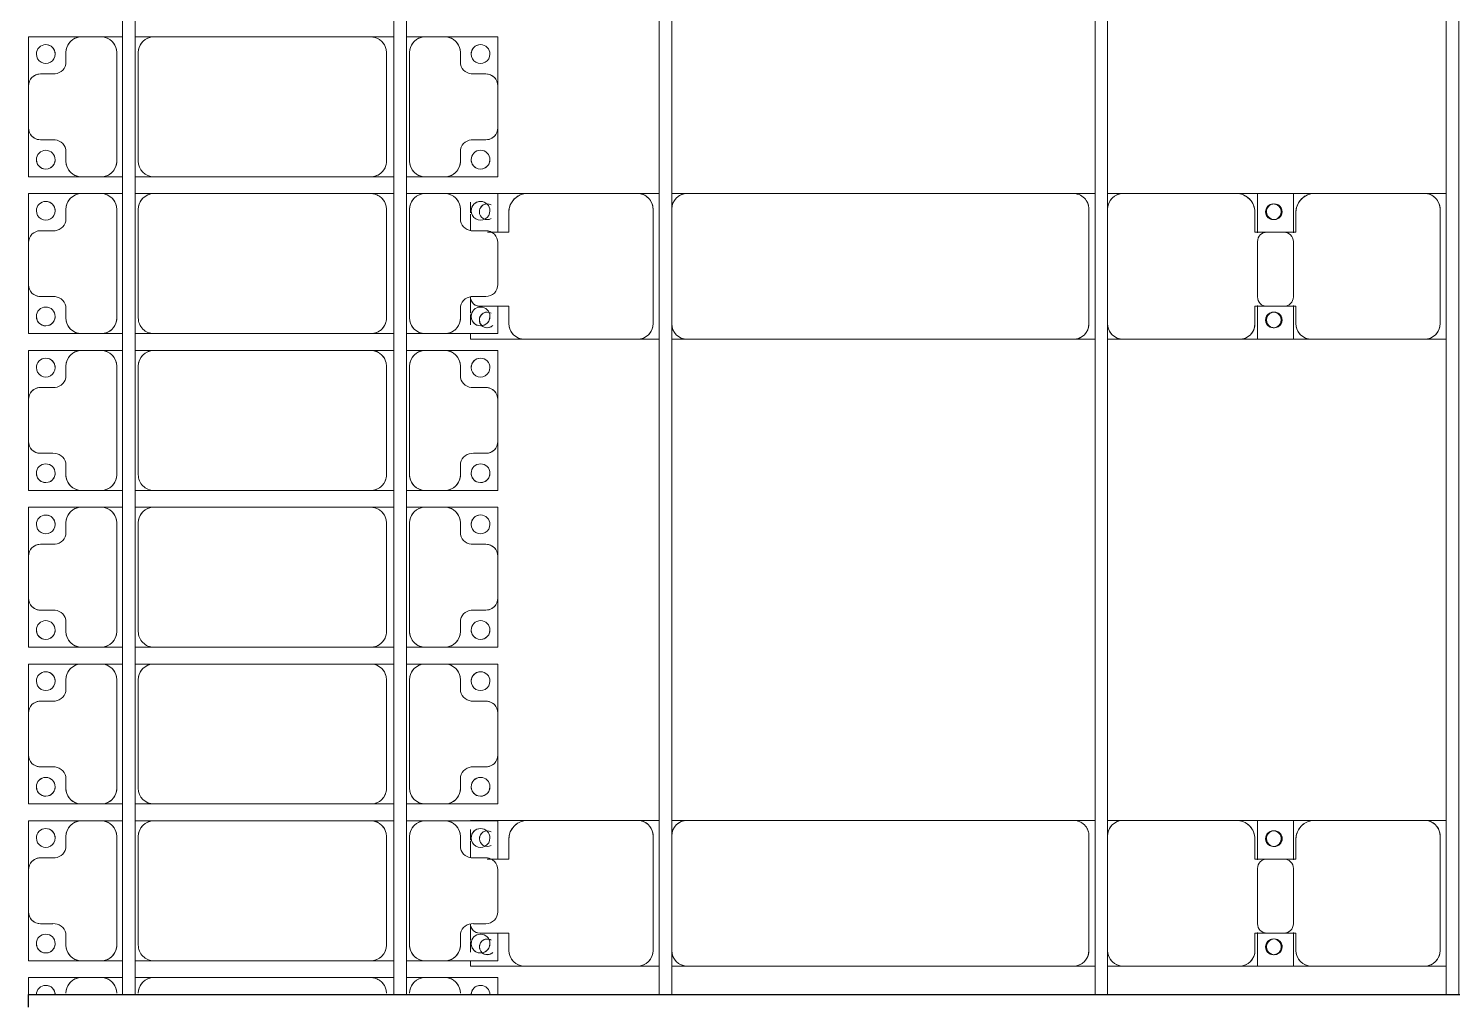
# Model space of a CAD drawing. Header units: millimetres. Extents: x -248177 to 167033, y 156986 to 268923.
# Drawn here: x -241154 to -236613, y 202400 to 205500 of the extents above; entities that cross this region are included whole.
import ezdxf

# ---------------------------------------------------------------- set-up
doc = ezdxf.new("R2010")
doc.units = ezdxf.units.MM
for name, color, linetype, lineweight in [('A-DETL-MBND', 5, 'Continuous', 9), ('A-GENM', 13, 'Continuous', 9), ('S-BEAM', 12, 'Continuous', 9)]:
    doc.layers.add(name, color=color, linetype=linetype, lineweight=lineweight)

# ---------------------------------------------------------------- blocks, each defined once
blk = doc.blocks.new('Dai phaodi lai - DẢI PHAO ĐI LẠI-17681-BỐ TRÍ KHUNG KẾT CẤU BÈ PIN 02')
at = {"layer": 'A-GENM', "color": 7}
for p, q in [((29276.8, 748.4), (29433.1, 748.4)), ((29276.8, 579.3), (29276.8, 748.4)), ((29276.8, 748.4), (29276.8, 579.3)), ((29433.1, 748.4), (29276.8, 748.4)), ((29566.9, 748.4), (29433.1, 748.4)), ((29566.9, 748.4), (29723.2, 748.4)), ((29723.2, 748.4), (29566.9, 748.4)), ((29723.2, 748.4), (29723.2, 579.3)), ((29723.2, 579.3), (29723.2, 748.4)), ((29776.8, 748.4), (29899.6, 748.4)), ((29776.8, 579.3), (29776.8, 748.4)), ((29776.8, 748.4), (29776.8, 579.3)), ((29899.6, 748.4), (29776.8, 748.4)), ((30066.9, 748.4), (29933.1, 748.4)), ((30136.1, 748.4), (30223.2, 748.4)), ((30223.2, 748.4), (30136.1, 748.4)), ((30223.2, 748.4), (30223.2, 579.3)), ((30223.2, 579.3), (30223.2, 748.4)), ((30276.8, 748.4), (30433.1, 748.4)), ((30276.8, 579.3), (30276.8, 748.4)), ((30276.8, 748.4), (30276.8, 579.3)), ((30433.1, 748.4), (30276.8, 748.4)), ((30566.9, 748.4), (30433.1, 748.4)), ((30566.9, 748.4), (30723.2, 748.4)), ((30723.2, 748.4), (30566.9, 748.4)), ((30723.2, 748.4), (30723.2, 579.3)), ((30723.2, 579.3), (30723.2, 748.4)), ((30776.8, 748.4), (30933.1, 748.4)), ((30776.8, 579.3), (30776.8, 748.4)), ((30776.8, 748.4), (30776.8, 579.3)), ((30933.1, 748.4), (30776.8, 748.4)), ((31066.9, 748.4), (30933.1, 748.4)), ((31066.9, 748.4), (31223.2, 748.4)), ((31223.2, 748.4), (31066.9, 748.4)), ((31223.2, 748.4), (31223.2, 579.3)), ((31223.2, 579.3), (31223.2, 748.4)), ((31276.8, 748.4), (31433.1, 748.4)), ((31276.8, 579.3), (31276.8, 748.4)), ((31276.8, 748.4), (31276.8, 579.3)), ((31433.1, 748.4), (31276.8, 748.4)), ((31566.9, 748.4), (31433.1, 748.4)), ((31566.9, 748.4), (31723.2, 748.4)), ((31723.2, 748.4), (31566.9, 748.4)), ((31723.2, 748.4), (31723.2, 579.3)), ((31723.2, 579.3), (31723.2, 748.4)), ((31776.8, 748.4), (31898.8, 748.4)), ((31776.8, 579.3), (31776.8, 748.4)), ((31776.8, 748.4), (31776.8, 579.3)), ((31898.8, 748.4), (31776.8, 748.4)), ((32066.9, 748.4), (31933.1, 748.4)), ((32135.2, 748.4), (32223.2, 748.4)), ((32223.2, 748.4), (32135.2, 748.4)), ((32223.2, 748.4), (32223.2, 579.3)), ((32223.2, 579.3), (32223.2, 748.4)), ((32276.8, 748.4), (32331.2, 748.4)), ((32276.8, 579.3), (32276.8, 748.4)), ((32276.8, 748.4), (32276.8, 579.3)), ((32331.2, 748.4), (32276.8, 748.4)), ((29395.1, 710.4), (29395.1, 670.7)), ((29604.9, 670.7), (29604.9, 710.4)), ((29895.1, 710.4), (29895.1, 670.7)), ((30104.9, 670.7), (30104.9, 710.4)), ((30395.1, 710.4), (30395.1, 670.7)), ((30604.9, 670.7), (30604.9, 710.4)), ((30895.1, 710.4), (30895.1, 670.7)), ((31104.9, 670.7), (31104.9, 710.4)), ((31395.1, 710.4), (31395.1, 670.7)), ((31604.9, 670.7), (31604.9, 710.4)), ((31895.1, 710.4), (31895.1, 670.7)), ((32104.9, 670.7), (32104.9, 710.4)), ((29364.3, 629.3), (29326.8, 629.3)), ((29673.2, 629.3), (29635.7, 629.3)), ((29864.3, 629.3), (29826.8, 629.3)), ((30173.2, 629.3), (30135.7, 629.3)), ((30364.3, 629.3), (30326.8, 629.3)), ((30673.2, 629.3), (30635.7, 629.3)), ((30864.3, 629.3), (30826.8, 629.3)), ((31173.2, 629.3), (31135.7, 629.3)), ((31364.3, 629.3), (31326.8, 629.3)), ((31673.2, 629.3), (31635.7, 629.3)), ((31864.3, 629.3), (31826.8, 629.3)), ((32173.2, 629.3), (32135.7, 629.3)), ((29276.8, 579.3), (29276.8, 516.7)), ((29723.2, 516.7), (29723.2, 579.3)), ((29776.8, 579.3), (29776.8, 516.7)), ((30223.2, 516.7), (30223.2, 579.3)), ((30276.8, 579.3), (30276.8, 516.7)), ((30723.2, 516.7), (30723.2, 579.3)), ((30776.8, 579.3), (30776.8, 516.7)), ((31223.2, 516.7), (31223.2, 579.3)), ((31276.8, 579.3), (31276.8, 516.7)), ((31723.2, 516.7), (31723.2, 579.3)), ((31776.8, 579.3), (31776.8, 516.7)), ((32223.2, 516.7), (32223.2, 579.3)), ((32276.8, 579.3), (32276.8, 516.7)), ((29276.8, 456.7), (29276.8, 516.7)), ((29276.8, 456.7), (29276.8, 516.7)), ((29723.2, 516.7), (29723.2, 456.7)), ((29723.2, 516.7), (29723.2, 456.7)), ((29776.8, 456.7), (29776.8, 516.7)), ((29776.8, 456.7), (29776.8, 516.7)), ((30223.2, 516.7), (30223.2, 456.7)), ((30223.2, 516.7), (30223.2, 456.7)), ((30276.8, 456.7), (30276.8, 516.7)), ((30276.8, 456.7), (30276.8, 516.7)), ((30723.2, 516.7), (30723.2, 456.7)), ((30723.2, 516.7), (30723.2, 456.7)), ((30776.8, 456.7), (30776.8, 516.7)), ((30776.8, 456.7), (30776.8, 516.7)), ((31223.2, 516.7), (31223.2, 456.7)), ((31223.2, 516.7), (31223.2, 456.7)), ((31276.8, 456.7), (31276.8, 516.7)), ((31276.8, 456.7), (31276.8, 516.7)), ((31723.2, 516.7), (31723.2, 456.7)), ((31723.2, 516.7), (31723.2, 456.7)), ((31776.8, 456.7), (31776.8, 516.7)), ((31776.8, 456.7), (31776.8, 516.7)), ((32223.2, 516.7), (32223.2, 456.7)), ((32223.2, 516.7), (32223.2, 456.7)), ((32276.8, 456.7), (32276.8, 516.7)), ((32276.8, 456.7), (32276.8, 516.7)), ((29326.8, 466.7), (29673.2, 466.7)), ((29826.8, 466.7), (30173.2, 466.7)), ((30326.8, 466.7), (30673.2, 466.7)), ((30826.8, 466.7), (31173.2, 466.7)), ((31326.8, 466.7), (31673.2, 466.7)), ((31826.8, 466.7), (32173.2, 466.7)), ((29276.8, 343.3), (29276.8, 416.7)), ((29276.8, 343.3), (29276.8, 416.7)), ((29723.2, 416.7), (29723.2, 343.3)), ((29723.2, 416.7), (29723.2, 343.3)), ((29776.8, 343.3), (29776.8, 416.7)), ((29776.8, 343.3), (29776.8, 416.7)), ((30223.2, 416.7), (30223.2, 343.3)), ((30223.2, 416.7), (30223.2, 343.3)), ((30276.8, 343.3), (30276.8, 416.7)), ((30276.8, 343.3), (30276.8, 416.7)), ((30723.2, 416.7), (30723.2, 343.3)), ((30723.2, 416.7), (30723.2, 343.3)), ((30776.8, 343.3), (30776.8, 416.7)), ((30776.8, 343.3), (30776.8, 416.7)), ((31223.2, 416.7), (31223.2, 343.3)), ((31223.2, 416.7), (31223.2, 343.3)), ((31276.8, 343.3), (31276.8, 416.7)), ((31276.8, 343.3), (31276.8, 416.7)), ((31723.2, 416.7), (31723.2, 343.3)), ((31723.2, 416.7), (31723.2, 343.3)), ((31776.8, 343.3), (31776.8, 416.7)), ((31776.8, 343.3), (31776.8, 416.7)), ((32223.2, 416.7), (32223.2, 343.3)), ((32223.2, 416.7), (32223.2, 343.3)), ((32276.8, 343.3), (32276.8, 416.7)), ((32276.8, 343.3), (32276.8, 416.7)), ((29673.2, 393.3), (29326.8, 393.3)), ((30173.2, 393.3), (29826.8, 393.3)), ((30673.2, 393.3), (30326.8, 393.3)), ((31173.2, 393.3), (30826.8, 393.3)), ((31673.2, 393.3), (31326.8, 393.3)), ((32173.2, 393.3), (31826.8, 393.3)), ((29276.8, 343.3), (29276.8, -348.3)), ((29723.2, -348.3), (29723.2, 343.3)), ((29776.8, 343.3), (29776.8, -348.3)), ((30223.2, -348.3), (30223.2, 343.3)), ((30276.8, 343.3), (30276.8, -348.3)), ((30723.2, -348.3), (30723.2, 343.3)), ((30776.8, 343.3), (30776.8, -348.3)), ((31223.2, -348.3), (31223.2, 343.3)), ((31276.8, 343.3), (31276.8, -348.3)), ((31723.2, -348.3), (31723.2, 343.3)), ((31776.8, 343.3), (31776.8, -348.3)), ((32223.2, -348.3), (32223.2, 343.3)), ((32276.8, 343.3), (32276.8, -348.3)), ((29276.8, -408.3), (29276.8, -348.3)), ((29276.8, -408.3), (29276.8, -348.3)), ((29723.2, -348.3), (29723.2, -408.3)), ((29723.2, -348.3), (29723.2, -408.3)), ((29776.8, -408.3), (29776.8, -348.3)), ((29776.8, -408.3), (29776.8, -348.3)), ((30223.2, -348.3), (30223.2, -408.3)), ((30223.2, -348.3), (30223.2, -408.3)), ((30276.8, -408.3), (30276.8, -348.3)), ((30276.8, -408.3), (30276.8, -348.3)), ((30723.2, -348.3), (30723.2, -408.3)), ((30723.2, -348.3), (30723.2, -408.3)), ((30776.8, -408.3), (30776.8, -348.3)), ((30776.8, -408.3), (30776.8, -348.3)), ((31223.2, -348.3), (31223.2, -408.3)), ((31223.2, -348.3), (31223.2, -408.3)), ((31276.8, -408.3), (31276.8, -348.3)), ((31276.8, -408.3), (31276.8, -348.3)), ((31723.2, -348.3), (31723.2, -408.3)), ((31723.2, -348.3), (31723.2, -408.3)), ((31776.8, -408.3), (31776.8, -348.3)), ((31776.8, -408.3), (31776.8, -348.3)), ((32223.2, -348.3), (32223.2, -408.3)), ((32223.2, -348.3), (32223.2, -408.3)), ((32276.8, -408.3), (32276.8, -348.3)), ((32276.8, -408.3), (32276.8, -348.3)), ((29326.8, -398.3), (29673.2, -398.3)), ((29826.8, -398.3), (30173.2, -398.3)), ((30326.8, -398.3), (30673.2, -398.3)), ((30826.8, -398.3), (31173.2, -398.3)), ((31326.8, -398.3), (31673.2, -398.3)), ((31826.8, -398.3), (32173.2, -398.3)), ((29276.8, -516.7), (29276.8, -448.3)), ((29276.8, -516.7), (29276.8, -448.3)), ((29723.2, -448.3), (29723.2, -516.7)), ((29723.2, -448.3), (29723.2, -516.7)), ((29776.8, -516.7), (29776.8, -448.3)), ((29776.8, -516.7), (29776.8, -448.3)), ((30223.2, -448.3), (30223.2, -516.7)), ((30223.2, -448.3), (30223.2, -516.7)), ((30276.8, -516.7), (30276.8, -448.3)), ((30276.8, -516.7), (30276.8, -448.3)), ((30723.2, -448.3), (30723.2, -516.7)), ((30723.2, -448.3), (30723.2, -516.7)), ((30776.8, -516.7), (30776.8, -448.3)), ((30776.8, -516.7), (30776.8, -448.3)), ((31223.2, -448.3), (31223.2, -516.7)), ((31223.2, -448.3), (31223.2, -516.7)), ((31276.8, -516.7), (31276.8, -448.3)), ((31276.8, -516.7), (31276.8, -448.3)), ((31723.2, -448.3), (31723.2, -516.7)), ((31723.2, -448.3), (31723.2, -516.7)), ((31776.8, -516.7), (31776.8, -448.3)), ((31776.8, -516.7), (31776.8, -448.3)), ((32223.2, -448.3), (32223.2, -516.7)), ((32223.2, -448.3), (32223.2, -516.7)), ((32276.8, -516.7), (32276.8, -448.3)), ((32276.8, -516.7), (32276.8, -448.3)), ((29673.2, -466.7), (29326.8, -466.7)), ((30173.2, -466.7), (29826.8, -466.7)), ((30673.2, -466.7), (30326.8, -466.7)), ((31173.2, -466.7), (30826.8, -466.7)), ((31673.2, -466.7), (31326.8, -466.7)), ((32173.2, -466.7), (31826.8, -466.7)), ((29276.8, -516.7), (29276.8, -579.3)), ((29723.2, -579.3), (29723.2, -516.7)), ((29776.8, -516.7), (29776.8, -579.3)), ((30223.2, -579.3), (30223.2, -516.7)), ((30276.8, -516.7), (30276.8, -579.3)), ((30723.2, -579.3), (30723.2, -516.7)), ((30776.8, -516.7), (30776.8, -579.3)), ((31223.2, -579.3), (31223.2, -516.7)), ((31276.8, -516.7), (31276.8, -579.3)), ((31723.2, -579.3), (31723.2, -516.7)), ((31776.8, -516.7), (31776.8, -579.3)), ((32223.2, -579.3), (32223.2, -516.7)), ((32276.8, -516.7), (32276.8, -579.3)), ((29276.8, -748.4), (29276.8, -579.3)), ((29276.8, -579.3), (29276.8, -748.4)), ((29723.2, -579.3), (29723.2, -748.4)), ((29723.2, -748.4), (29723.2, -579.3)), ((29776.8, -748.4), (29776.8, -579.3)), ((29776.8, -579.3), (29776.8, -748.4)), ((30223.2, -579.3), (30223.2, -748.4)), ((30223.2, -748.4), (30223.2, -579.3)), ((30276.8, -748.4), (30276.8, -579.3)), ((30276.8, -579.3), (30276.8, -748.4)), ((30723.2, -579.3), (30723.2, -748.4)), ((30723.2, -748.4), (30723.2, -579.3)), ((30776.8, -748.4), (30776.8, -579.3)), ((30776.8, -579.3), (30776.8, -748.4)), ((31223.2, -579.3), (31223.2, -748.4)), ((31223.2, -748.4), (31223.2, -579.3)), ((31276.8, -748.4), (31276.8, -579.3)), ((31276.8, -579.3), (31276.8, -748.4)), ((31723.2, -579.3), (31723.2, -748.4)), ((31723.2, -748.4), (31723.2, -579.3)), ((31776.8, -748.4), (31776.8, -579.3)), ((31776.8, -579.3), (31776.8, -748.4)), ((32223.2, -579.3), (32223.2, -748.4)), ((32223.2, -748.4), (32223.2, -579.3)), ((32276.8, -748.4), (32276.8, -579.3)), ((32276.8, -579.3), (32276.8, -748.4)), ((29326.8, -629.3), (29364.3, -629.3)), ((29635.7, -629.3), (29673.2, -629.3)), ((29826.8, -629.3), (29864.3, -629.3)), ((30135.7, -629.3), (30173.2, -629.3)), ((30326.8, -629.3), (30364.3, -629.3)), ((30635.7, -629.3), (30673.2, -629.3)), ((30826.8, -629.3), (30864.3, -629.3)), ((31135.7, -629.3), (31173.2, -629.3)), ((31326.8, -629.3), (31364.3, -629.3)), ((31635.7, -629.3), (31673.2, -629.3)), ((31826.8, -629.3), (31864.3, -629.3)), ((32135.7, -629.3), (32173.2, -629.3)), ((29395.1, -670.7), (29395.1, -710.4)), ((29604.9, -710.4), (29604.9, -670.7)), ((29895.1, -670.7), (29895.1, -710.4)), ((30104.9, -710.4), (30104.9, -670.7)), ((30395.1, -670.7), (30395.1, -710.4)), ((30604.9, -710.4), (30604.9, -670.7)), ((30895.1, -670.7), (30895.1, -710.4)), ((31104.9, -710.4), (31104.9, -670.7)), ((31395.1, -670.7), (31395.1, -710.4)), ((31604.9, -710.4), (31604.9, -670.7)), ((31895.1, -670.7), (31895.1, -710.4)), ((32104.9, -710.4), (32104.9, -670.7)), ((29433.1, -748.4), (29276.8, -748.4)), ((29276.8, -748.4), (29433.1, -748.4)), ((29433.1, -748.4), (29566.9, -748.4)), ((29723.2, -748.4), (29566.9, -748.4)), ((29566.9, -748.4), (29723.2, -748.4)), ((29933.1, -748.4), (29776.8, -748.4)), ((29776.8, -748.4), (29933.1, -748.4)), ((29933.1, -748.4), (30066.9, -748.4)), ((30223.2, -748.4), (30066.9, -748.4)), ((30066.9, -748.4), (30223.2, -748.4)), ((30433.1, -748.4), (30276.8, -748.4)), ((30276.8, -748.4), (30433.1, -748.4)), ((30433.1, -748.4), (30566.9, -748.4)), ((30723.2, -748.4), (30566.9, -748.4)), ((30566.9, -748.4), (30723.2, -748.4)), ((30933.1, -748.4), (30776.8, -748.4)), ((30776.8, -748.4), (30933.1, -748.4)), ((30933.1, -748.4), (31066.9, -748.4)), ((31223.2, -748.4), (31066.9, -748.4)), ((31066.9, -748.4), (31223.2, -748.4)), ((31433.1, -748.4), (31276.8, -748.4)), ((31276.8, -748.4), (31433.1, -748.4)), ((31433.1, -748.4), (31566.9, -748.4)), ((31723.2, -748.4), (31566.9, -748.4)), ((31566.9, -748.4), (31723.2, -748.4)), ((31933.1, -748.4), (31776.8, -748.4)), ((31776.8, -748.4), (31933.1, -748.4)), ((31933.1, -748.4), (32066.9, -748.4)), ((32223.2, -748.4), (32066.9, -748.4)), ((32066.9, -748.4), (32223.2, -748.4)), ((32331.2, -748.4), (32276.8, -748.4)), ((32276.8, -748.4), (32331.2, -748.4))]:
    blk.add_line(p, q, dxfattribs=at)
for centre, radius, start, end in [((29433.1, 710.4), 38, 90, 180), ((29433.1, 710.4), 38, 90, 180), ((29433.1, 710.4), 38, 120, 180), ((29433.1, 710.4), 38, 120, 180), ((29433.1, 710.4), 38, 90, 105), ((29433.1, 710.4), 38, 90, 105), ((29566.9, 710.4), 38, 0, 90), ((29566.9, 710.4), 38, 75, 90), ((29566.9, 710.4), 38, 0, 90), ((29566.9, 710.4), 38, 75, 90), ((29566.9, 710.4), 38, 0, 60), ((29566.9, 710.4), 38, 0, 60), ((29933.1, 710.4), 38, 90, 180), ((29933.1, 710.4), 38, 150, 180), ((29933.1, 710.4), 38, 150, 180), ((30066.9, 710.4), 38, 360, 90), ((30433.1, 710.4), 38, 90, 180), ((30433.1, 710.4), 38, 90, 180), ((30433.1, 710.4), 38, 120, 180), ((30433.1, 710.4), 38, 120, 180), ((30433.1, 710.4), 38, 90, 105), ((30433.1, 710.4), 38, 90, 105), ((30566.9, 710.4), 38, 0, 90), ((30566.9, 710.4), 38, 75, 90), ((30566.9, 710.4), 38, 0, 90), ((30566.9, 710.4), 38, 75, 90), ((30566.9, 710.4), 38, 0, 60), ((30566.9, 710.4), 38, 0, 60), ((30933.1, 710.4), 38, 90, 180), ((30933.1, 710.4), 38, 90, 180), ((30933.1, 710.4), 38, 120, 180), ((30933.1, 710.4), 38, 120, 180), ((30933.1, 710.4), 38, 90, 105), ((30933.1, 710.4), 38, 90, 105), ((31066.9, 710.4), 38, 360, 90), ((31066.9, 710.4), 38, 75, 90), ((31066.9, 710.4), 38, 360, 90), ((31066.9, 710.4), 38, 75, 90), ((31066.9, 710.4), 38, 360, 60), ((31066.9, 710.4), 38, 360, 60), ((31433.1, 710.4), 38, 90, 180), ((31433.1, 710.4), 38, 90, 180), ((31433.1, 710.4), 38, 120, 180), ((31433.1, 710.4), 38, 120, 180), ((31433.1, 710.4), 38, 90, 105), ((31433.1, 710.4), 38, 90, 105), ((31566.9, 710.4), 38, 0, 90), ((31566.9, 710.4), 38, 75, 90), ((31566.9, 710.4), 38, 0, 90), ((31566.9, 710.4), 38, 75, 90), ((31566.9, 710.4), 38, 0, 60), ((31566.9, 710.4), 38, 0, 60), ((31933.1, 710.4), 38, 90, 180), ((31933.1, 710.4), 38, 150, 180), ((31933.1, 710.4), 38, 150, 180), ((32066.9, 710.4), 38, 360, 90), ((29331.6, 693.3), 30, 90, 270), ((29331.6, 693.3), 30, 90, 180), ((29331.6, 693.3), 30, 195, 270), ((29331.6, 693.3), 30, 270, 90), ((29331.6, 693.3), 30, 270, 90), ((29668.4, 693.3), 30, 90, 270), ((29668.4, 693.3), 30, 90, 270), ((29668.4, 693.3), 30, 270, 90), ((29668.4, 693.3), 30, 0, 90), ((29668.4, 693.3), 30, 270, 345), ((29831.6, 693.3), 30, 90, 270), ((29831.6, 693.3), 30, 90, 180), ((29831.6, 693.3), 30, 195, 270), ((29831.6, 693.3), 30, 270, 90), ((29831.6, 693.3), 30, 270, 90), ((30168.4, 693.3), 30, 90, 270), ((30168.4, 693.3), 30, 90, 270), ((30168.4, 693.3), 30, 270, 90), ((30168.4, 693.3), 30, 0, 90), ((30168.4, 693.3), 30, 270, 345), ((30331.6, 693.3), 30, 90, 270), ((30331.6, 693.3), 30, 90, 180), ((30331.6, 693.3), 30, 195, 270), ((30331.6, 693.3), 30, 270, 90), ((30331.6, 693.3), 30, 270, 90), ((30668.4, 693.3), 30, 90, 270), ((30668.4, 693.3), 30, 90, 270), ((30668.4, 693.3), 30, 270, 90), ((30668.4, 693.3), 30, 0, 90), ((30668.4, 693.3), 30, 270, 345), ((30831.6, 693.3), 30, 90, 270), ((30831.6, 693.3), 30, 90, 180), ((30831.6, 693.3), 30, 195, 270), ((30831.6, 693.3), 30, 270, 90), ((30831.6, 693.3), 30, 270, 90), ((31168.4, 693.3), 30, 90, 270), ((31168.4, 693.3), 30, 90, 270), ((31168.4, 693.3), 30, 270, 90), ((31168.4, 693.3), 30, 0, 90), ((31168.4, 693.3), 30, 270, 345), ((31331.6, 693.3), 30, 90, 270), ((31331.6, 693.3), 30, 90, 180), ((31331.6, 693.3), 30, 195, 270), ((31331.6, 693.3), 30, 270, 90), ((31331.6, 693.3), 30, 270, 90), ((31668.4, 693.3), 30, 90, 270), ((31668.4, 693.3), 30, 90.445, 270), ((31668.4, 693.3), 30, 270, 90), ((31668.4, 693.3), 30, 0, 90), ((31668.4, 693.3), 30, 270, 345), ((31831.6, 693.3), 30, 90, 270), ((31831.6, 693.3), 30, 90, 180), ((31831.6, 693.3), 30, 195, 270), ((31831.6, 693.3), 30, 270, 90), ((31831.6, 693.3), 30, 270, 90), ((32168.4, 693.3), 30, 90, 270), ((32168.4, 693.3), 30, 90, 270), ((32168.4, 693.3), 30, 270, 90), ((32168.4, 693.3), 30, 0, 90), ((32168.4, 693.3), 30, 270, 345), ((32331.6, 693.3), 30, 90, 270), ((32331.6, 693.3), 30, 90, 180), ((32331.6, 693.3), 30, 195, 270), ((29355.2, 668.2), 40, 283.1885, 3.5081), ((29644.8, 668.2), 40, 176.4919, 256.8115), ((29855.2, 668.2), 40, 283.1885, 3.5081), ((30144.8, 668.2), 40, 176.4919, 256.8115), ((30355.2, 668.2), 40, 283.1885, 3.5081), ((30644.8, 668.2), 40, 176.4919, 256.8115), ((30855.2, 668.2), 40, 283.1885, 3.5081), ((31144.8, 668.2), 40, 176.4919, 256.8115), ((31355.2, 668.2), 40, 283.1885, 3.5081), ((31644.8, 668.2), 40, 176.4919, 256.8115), ((31855.2, 668.2), 40, 283.1885, 3.5081), ((32144.8, 668.2), 40, 176.4919, 256.8115), ((29326.8, 579.3), 50, 90, 180), ((29326.8, 579.3), 50, 90, 165), ((29673.2, 579.3), 50, 360, 90), ((29673.2, 579.3), 50, 15, 90), ((29826.8, 579.3), 50, 90, 180), ((29826.8, 579.3), 50, 90, 165), ((30173.2, 579.3), 50, 360, 90), ((30173.2, 579.3), 50, 15, 90), ((30326.8, 579.3), 50, 90, 180), ((30326.8, 579.3), 50, 90, 165), ((30673.2, 579.3), 50, 360, 90), ((30673.2, 579.3), 50, 15, 90), ((30826.8, 579.3), 50, 90, 180), ((30826.8, 579.3), 50, 90, 165), ((31173.2, 579.3), 50, 0, 90), ((31173.2, 579.3), 50, 15, 90), ((31326.8, 579.3), 50, 90, 180), ((31326.8, 579.3), 50, 90, 165), ((31673.2, 579.3), 50, 360, 90), ((31673.2, 579.3), 50, 15, 90), ((31826.8, 579.3), 50, 90, 180), ((31826.8, 579.3), 50, 90, 165), ((32173.2, 579.3), 50, 360, 90), ((32173.2, 579.3), 50, 15, 90), ((32326.8, 579.3), 50, 90, 180), ((32326.8, 579.3), 50, 90, 165), ((29326.8, 516.7), 50, 180, 270), ((29326.8, 516.7), 50, 195, 270), ((29673.2, 516.7), 50, 270, 360), ((29673.2, 516.7), 50, 270, 345), ((29826.8, 516.7), 50, 180, 270), ((29826.8, 516.7), 50, 195, 270), ((30173.2, 516.7), 50, 270, 360), ((30173.2, 516.7), 50, 270, 345), ((30326.8, 516.7), 50, 180, 270), ((30326.8, 516.7), 50, 195, 270), ((30673.2, 516.7), 50, 270, 0), ((30673.2, 516.7), 50, 270, 345), ((30826.8, 516.7), 50, 180, 270), ((30826.8, 516.7), 50, 195, 270), ((31173.2, 516.7), 50, 270, 0), ((31173.2, 516.7), 50, 270, 345), ((31326.8, 516.7), 50, 180, 270), ((31326.8, 516.7), 50, 195, 270), ((31673.2, 516.7), 50, 270, 360), ((31673.2, 516.7), 50, 270, 345), ((31826.8, 516.7), 50, 180, 270), ((31826.8, 516.7), 50, 195, 270), ((32173.2, 516.7), 50, 270, 0), ((32173.2, 516.7), 50, 270, 345), ((32326.8, 516.7), 50, 180, 270), ((32326.8, 516.7), 50, 195, 270), ((29326.8, 343.3), 50, 90, 180), ((29326.8, 343.3), 50, 150, 180), ((29326.8, 343.3), 50, 105, 135), ((29673.2, 343.3), 50, 360, 90), ((29673.2, 343.3), 50, 360, 75), ((29826.8, 343.3), 50, 90, 180), ((29826.8, 343.3), 50, 150, 180), ((29826.8, 343.3), 50, 105, 135), ((30173.2, 343.3), 50, 360, 90), ((30173.2, 343.3), 50, 360, 75), ((30326.8, 343.3), 50, 90, 180), ((30326.8, 343.3), 50, 150, 180), ((30326.8, 343.3), 50, 105, 135), ((30673.2, 343.3), 50, 360, 90), ((30673.2, 343.3), 50, 360, 75), ((30826.8, 343.3), 50, 90, 180), ((30826.8, 343.3), 50, 150, 180), ((30826.8, 343.3), 50, 105, 135), ((31173.2, 343.3), 50, 360, 90), ((31173.2, 343.3), 50, 360, 75), ((31326.8, 343.3), 50, 90, 180), ((31326.8, 343.3), 50, 150, 180), ((31326.8, 343.3), 50, 105, 135), ((31673.2, 343.3), 50, 360, 90), ((31673.2, 343.3), 50, 360, 75), ((31826.8, 343.3), 50, 90, 180), ((31826.8, 343.3), 50, 150, 180), ((31826.8, 343.3), 50, 105, 135), ((32173.2, 343.3), 50, 0, 90), ((32173.2, 343.3), 50, 0, 75), ((32326.8, 343.3), 50, 90, 180), ((32326.8, 343.3), 50, 150, 180), ((32326.8, 343.3), 50, 105, 135), ((29326.8, -348.3), 50, 180, 270), ((29326.8, -348.3), 50, 195, 270), ((29673.2, -348.3), 50, 270, 360), ((29673.2, -348.3), 50, 270, 360), ((29826.8, -348.3), 50, 180, 270), ((29826.8, -348.3), 50, 195, 270), ((30173.2, -348.3), 50, 270, 0), ((30173.2, -348.3), 50, 270, 0), ((30326.8, -348.3), 50, 180, 270), ((30326.8, -348.3), 50, 195, 270), ((30673.2, -348.3), 50, 270, 0), ((30673.2, -348.3), 50, 270, 0), ((30826.8, -348.3), 50, 180, 270), ((30826.8, -348.3), 50, 195, 270), ((31173.2, -348.3), 50, 270, 0), ((31173.2, -348.3), 50, 270, 0), ((31326.8, -348.3), 50, 180, 270), ((31326.8, -348.3), 50, 195, 270), ((31673.2, -348.3), 50, 270, 360), ((31673.2, -348.3), 50, 270, 360), ((31826.8, -348.3), 50, 180, 270), ((31826.8, -348.3), 50, 195, 270), ((32173.2, -348.3), 50, 270, 0), ((32173.2, -348.3), 50, 270, 0), ((32326.8, -348.3), 50, 180, 270), ((32326.8, -348.3), 50, 195, 270), ((29326.8, -516.7), 50, 90, 180), ((29326.8, -516.7), 50, 90, 165), ((29673.2, -516.7), 50, 360, 90), ((29673.2, -516.7), 50, 15, 90), ((29826.8, -516.7), 50, 90, 180), ((29826.8, -516.7), 50, 90, 165), ((30173.2, -516.7), 50, 360, 90), ((30173.2, -516.7), 50, 15, 90), ((30326.8, -516.7), 50, 90, 180), ((30326.8, -516.7), 50, 90, 165), ((30673.2, -516.7), 50, 0, 90), ((30673.2, -516.7), 50, 15, 90), ((30826.8, -516.7), 50, 90, 180), ((30826.8, -516.7), 50, 90, 165), ((31173.2, -516.7), 50, 0, 90), ((31173.2, -516.7), 50, 15, 90), ((31326.8, -516.7), 50, 90, 180), ((31326.8, -516.7), 50, 90, 165), ((31673.2, -516.7), 50, 360, 90), ((31673.2, -516.7), 50, 15, 90), ((31826.8, -516.7), 50, 90, 180), ((31826.8, -516.7), 50, 90, 165), ((32173.2, -516.7), 50, 360, 90), ((32173.2, -516.7), 50, 15, 90), ((32326.8, -516.7), 50, 90, 180), ((32326.8, -516.7), 50, 90, 165), ((29326.8, -579.3), 50, 180, 270), ((29673.2, -579.3), 50, 270, 360), ((29826.8, -579.3), 50, 180, 270), ((30173.2, -579.3), 50, 270, 360), ((30326.8, -579.3), 50, 180, 270), ((30673.2, -579.3), 50, 270, 0), ((30826.8, -579.3), 50, 180, 270), ((31173.2, -579.3), 50, 270, 360), ((31326.8, -579.3), 50, 180, 270), ((31673.2, -579.3), 50, 270, 0), ((31826.8, -579.3), 50, 180, 270), ((32173.2, -579.3), 50, 270, 360), ((32326.8, -579.3), 50, 180, 270), ((29326.8, -579.3), 50, 195, 270), ((29355.2, -668.2), 40, 356.4919, 76.8115), ((29644.8, -668.2), 40, 103.1885, 183.5081), ((29673.2, -579.3), 50, 270, 345), ((29826.8, -579.3), 50, 195, 270), ((29855.2, -668.2), 40, 356.4919, 76.8115), ((30144.8, -668.2), 40, 103.1885, 183.5081), ((30173.2, -579.3), 50, 270, 345), ((30326.8, -579.3), 50, 195, 270), ((30355.2, -668.2), 40, 356.4919, 76.8115), ((30644.8, -668.2), 40, 103.1885, 183.5081), ((30673.2, -579.3), 50, 270, 345), ((30826.8, -579.3), 50, 195, 270), ((30855.2, -668.2), 40, 356.4919, 76.8115), ((31144.8, -668.2), 40, 103.1885, 183.5081), ((31173.2, -579.3), 50, 270, 345), ((31326.8, -579.3), 50, 195, 270), ((31355.2, -668.2), 40, 356.4919, 76.8115), ((31644.8, -668.2), 40, 103.1885, 183.5081), ((31673.2, -579.3), 50, 270, 345), ((31826.8, -579.3), 50, 195, 270), ((31855.2, -668.2), 40, 356.4919, 76.8115), ((32144.8, -668.2), 40, 103.1885, 183.5081), ((32173.2, -579.3), 50, 270, 345), ((32326.8, -579.3), 50, 195, 270), ((29331.6, -693.3), 30, 90, 270), ((29331.6, -693.3), 30, 90, 165), ((29331.6, -693.3), 30, 270, 90), ((29331.6, -693.3), 30, 270, 90), ((29668.4, -693.3), 30, 90, 270), ((29668.4, -693.3), 30, 90, 270), ((29668.4, -693.3), 30, 270, 90), ((29668.4, -693.3), 30, 15, 90), ((29831.6, -693.3), 30, 90, 270), ((29831.6, -693.3), 30, 90, 165), ((29831.6, -693.3), 30, 270, 90), ((29831.6, -693.3), 30, 270, 90), ((30168.4, -693.3), 30, 90, 270), ((30168.4, -693.3), 30, 90, 270), ((30168.4, -693.3), 30, 270, 90), ((30168.4, -693.3), 30, 15, 90), ((30331.6, -693.3), 30, 90, 270), ((30331.6, -693.3), 30, 90, 165), ((30331.6, -693.3), 30, 270, 90), ((30331.6, -693.3), 30, 270, 90), ((30668.4, -693.3), 30, 90, 270), ((30668.4, -693.3), 30, 90, 270), ((30668.4, -693.3), 30, 270, 90), ((30668.4, -693.3), 30, 15, 90), ((30831.6, -693.3), 30, 90, 270), ((30831.6, -693.3), 30, 90, 165), ((30831.6, -693.3), 30, 270, 90), ((30831.6, -693.3), 30, 270, 90), ((31168.4, -693.3), 30, 90, 270), ((31168.4, -693.3), 30, 90, 270), ((31168.4, -693.3), 30, 270, 90), ((31168.4, -693.3), 30, 15, 90), ((31331.6, -693.3), 30, 90, 270), ((31331.6, -693.3), 30, 90, 165), ((31331.6, -693.3), 30, 270, 90), ((31331.6, -693.3), 30, 270, 90), ((31668.4, -693.3), 30, 90, 270), ((31668.4, -693.3), 30, 90, 269.518), ((31668.4, -693.3), 30, 270, 90), ((31668.4, -693.3), 30, 15, 90), ((31831.6, -693.3), 30, 90, 270), ((31831.6, -693.3), 30, 90, 165), ((31831.6, -693.3), 30, 270, 90), ((31831.6, -693.3), 30, 270, 90), ((32168.4, -693.3), 30, 90, 270), ((32168.4, -693.3), 30, 90, 270), ((32168.4, -693.3), 30, 270, 90), ((32168.4, -693.3), 30, 15, 90), ((32331.6, -693.3), 30, 90, 270), ((32331.6, -693.3), 30, 90, 165), ((29331.6, -693.3), 30, 180, 270), ((29433.1, -710.4), 38, 180, 270), ((29433.1, -710.4), 38, 180, 240), ((29433.1, -710.4), 38, 180, 270), ((29433.1, -710.4), 38, 180, 240), ((29566.9, -710.4), 38, 270, 360), ((29566.9, -710.4), 38, 270, 360), ((29566.9, -710.4), 38, 300, 360), ((29566.9, -710.4), 38, 300, 360), ((29668.4, -693.3), 30, 270, 360), ((29831.6, -693.3), 30, 180, 270), ((29933.1, -710.4), 38, 180, 270), ((29933.1, -710.4), 38, 180, 240), ((29933.1, -710.4), 38, 180, 270), ((29933.1, -710.4), 38, 180, 240), ((30066.9, -710.4), 38, 270, 360), ((30066.9, -710.4), 38, 270, 360), ((30066.9, -710.4), 38, 300, 360), ((30066.9, -710.4), 38, 300, 360), ((30168.4, -693.3), 30, 270, 360), ((30331.6, -693.3), 30, 180, 270), ((30433.1, -710.4), 38, 180, 270), ((30433.1, -710.4), 38, 180, 240), ((30433.1, -710.4), 38, 180, 270), ((30433.1, -710.4), 38, 180, 240), ((30566.9, -710.4), 38, 270, 360), ((30566.9, -710.4), 38, 270, 360), ((30566.9, -710.4), 38, 300, 360), ((30566.9, -710.4), 38, 300, 360), ((30668.4, -693.3), 30, 270, 360), ((30831.6, -693.3), 30, 180, 270), ((30933.1, -710.4), 38, 180, 270), ((30933.1, -710.4), 38, 180, 240), ((30933.1, -710.4), 38, 180, 270), ((30933.1, -710.4), 38, 180, 240), ((31066.9, -710.4), 38, 270, 0), ((31066.9, -710.4), 38, 270, 0), ((31066.9, -710.4), 38, 300, 0), ((31066.9, -710.4), 38, 300, 0), ((31168.4, -693.3), 30, 270, 360), ((31331.6, -693.3), 30, 180, 270), ((31433.1, -710.4), 38, 180, 270), ((31433.1, -710.4), 38, 180, 240), ((31433.1, -710.4), 38, 180, 270), ((31433.1, -710.4), 38, 180, 240), ((31566.9, -710.4), 38, 270, 360), ((31566.9, -710.4), 38, 270, 360), ((31566.9, -710.4), 38, 300, 360), ((31566.9, -710.4), 38, 300, 360), ((31668.4, -693.3), 30, 270, 360), ((31831.6, -693.3), 30, 180, 270), ((31933.1, -710.4), 38, 180, 270), ((31933.1, -710.4), 38, 180, 240), ((31933.1, -710.4), 38, 180, 270), ((31933.1, -710.4), 38, 180, 240), ((32066.9, -710.4), 38, 270, 0), ((32066.9, -710.4), 38, 270, 0), ((32066.9, -710.4), 38, 300, 0), ((32066.9, -710.4), 38, 300, 0), ((32168.4, -693.3), 30, 270, 360), ((32331.6, -693.3), 30, 180, 270), ((29433.1, -710.4), 38, 255, 270), ((29433.1, -710.4), 38, 255, 270), ((29566.9, -710.4), 38, 270, 285), ((29566.9, -710.4), 38, 270, 285), ((29933.1, -710.4), 38, 255, 270), ((29933.1, -710.4), 38, 255, 270), ((30066.9, -710.4), 38, 270, 285), ((30066.9, -710.4), 38, 270, 285), ((30433.1, -710.4), 38, 255, 270), ((30433.1, -710.4), 38, 255, 270), ((30566.9, -710.4), 38, 270, 285), ((30566.9, -710.4), 38, 270, 285), ((30933.1, -710.4), 38, 255, 270), ((30933.1, -710.4), 38, 255, 270), ((31066.9, -710.4), 38, 270, 285), ((31066.9, -710.4), 38, 270, 285), ((31433.1, -710.4), 38, 255, 270), ((31433.1, -710.4), 38, 255, 270), ((31566.9, -710.4), 38, 270, 285), ((31566.9, -710.4), 38, 270, 285), ((31933.1, -710.4), 38, 255, 270), ((31933.1, -710.4), 38, 255, 270), ((32066.9, -710.4), 38, 270, 285), ((32066.9, -710.4), 38, 270, 285)]:
    blk.add_arc(centre, radius, start, end, dxfattribs=at)
blk = doc.blocks.new('Dai phao do pin - DẢI PHAO ĐỠ PIN-V21-BỐ TRÍ KHUNG KẾT CẤU BÈ PIN 02')
at = {"layer": 'A-DETL-MBND', "color": 8}
for p, q in [((-1312.2, 241.6), (-1129.7, 241.6)), ((-1129.7, 241.6), (-1312.2, 241.6)), ((-779.7, 241.6), (-1129.7, 241.6)), ((-779.7, 241.6), (-710.3, 241.6)), ((-779.7, 241.6), (-710.3, 241.6)), ((-670.3, 241.6), (-620.3, 241.6)), ((-670.3, 241.6), (-620.3, 241.6)), ((610.3, 241.6), (-620.3, 241.6)), ((610.3, 241.6), (679.7, 241.6)), ((610.3, 241.6), (679.7, 241.6)), ((719.7, 241.6), (769.7, 241.6)), ((719.7, 241.6), (769.7, 241.6)), ((1129.7, 241.6), (769.7, 241.6)), ((1129.7, 241.6), (1312.2, 241.6)), ((1312.2, 241.6), (1129.7, 241.6)), ((1197.8, 241.6), (1380.3, 241.6)), ((1197.8, 116.2), (1197.8, 241.6)), ((1380.3, 241.6), (1197.8, 241.6)), ((1312.2, 241.6), (1312.2, 116.2)), ((1730.3, 241.6), (1380.3, 241.6)), ((1730.3, 241.6), (1799.7, 241.6)), ((1730.3, 241.6), (1799.7, 241.6)), ((-1312.2, 178.8), (-1312.2, 212.6)), ((-1312.2, 212.6), (-1312.2, 178.8)), ((-729.7, -173.4), (-729.7, 191.6)), ((660.3, -173.4), (660.3, 191.6)), ((1780.3, -173.4), (1780.3, 191.6)), ((-1312.2, 122.6), (-1312.2, 175.3)), ((-1312.2, 175.3), (-1312.2, 122.6)), ((-1189.7, 181.6), (-1189.7, 118.2)), ((1189.7, 118.2), (1189.7, 181.6)), ((1320.3, 181.6), (1320.3, 118.2)), ((-1189.7, 118.2), (-1259.1, 118.2)), ((1282.2, 118.2), (1189.7, 118.2)), ((1320.3, 118.2), (1227.8, 118.2)), ((1197.8, 88.2), (1197.8, -88.2)), ((1312.2, -88.2), (1312.2, 88.2)), ((-1312.2, -141.3), (-1312.2, -88.5)), ((-1312.2, -88.5), (-1312.2, -141.3)), ((-1282.2, -118.2), (-1189.7, -118.2)), ((-1189.7, -118.2), (-1189.7, -173.4)), ((1189.7, -173.4), (1189.7, -118.2)), ((1189.7, -118.2), (1282.2, -118.2)), ((1197.8, -223.4), (1197.8, -116.2)), ((1227.8, -118.2), (1320.3, -118.2)), ((1312.2, -116.2), (1312.2, -223.4)), ((1320.3, -118.2), (1320.3, -173.4)), ((-1312.2, -178.6), (-1312.2, -144.8)), ((-1312.2, -144.8), (-1312.2, -178.6)), ((-1312.2, -223.4), (-1312.2, -205.3)), ((-1312.2, -205.3), (-1312.2, -223.4)), ((-1139.7, -223.4), (-1312.2, -223.4)), ((-1312.2, -223.4), (-1139.7, -223.4)), ((-1139.7, -223.4), (-779.7, -223.4)), ((-710.3, -223.4), (-779.7, -223.4)), ((-710.3, -223.4), (-779.7, -223.4)), ((-620.3, -223.4), (-670.3, -223.4)), ((-620.3, -223.4), (-670.3, -223.4)), ((-620.3, -223.4), (610.3, -223.4)), ((679.7, -223.4), (610.3, -223.4)), ((679.7, -223.4), (610.3, -223.4)), ((769.7, -223.4), (719.7, -223.4)), ((769.7, -223.4), (719.7, -223.4)), ((769.7, -223.4), (1139.7, -223.4)), ((1312.2, -223.4), (1139.7, -223.4)), ((1139.7, -223.4), (1312.2, -223.4)), ((1370.3, -223.4), (1197.8, -223.4)), ((1197.8, -223.4), (1370.3, -223.4)), ((1370.3, -223.4), (1730.3, -223.4)), ((1799.7, -223.4), (1730.3, -223.4)), ((1799.7, -223.4), (1730.3, -223.4))]:
    blk.add_line(p, q, dxfattribs=at)
for centre, radius, start, end in [((-1129.7, 181.6), 60, 90, 180), ((-1129.7, 181.6), 60, 120, 180), ((-779.7, 191.6), 50, 360, 90), ((-779.7, 191.6), 50, 360, 75), ((-620.3, 191.6), 50, 90, 180), ((-620.3, 191.6), 50, 105, 135), ((610.3, 191.6), 50, 360, 90), ((610.3, 191.6), 50, 60, 90), ((769.7, 191.6), 50, 90, 180), ((769.7, 191.6), 50, 105, 180), ((1129.7, 181.6), 60, 360, 90), ((1129.7, 181.6), 60, 360, 60), ((1380.3, 181.6), 60, 90, 180), ((1380.3, 181.6), 60, 120, 180), ((1730.3, 191.6), 50, 360, 90), ((1730.3, 191.6), 50, 360, 75), ((-1258.6, 183.2), 25, 60, 180), ((-1258.6, 183.2), 25, 90, 180), ((-1258.6, 183.2), 25, 180, 300), ((-1258.6, 183.2), 25, 180, 300), ((-1258.6, 183.2), 25, 60, 75), ((-620.3, 191.6), 50, 150, 180), ((610.3, 191.6), 50, 15, 30), ((1248.6, 183.2), 25, 360, 180), ((1248.6, 183.2), 25, 180, 0), ((1248.6, 183.2), 25, 360, 165), ((1251.4, 183.2), 25, 0, 180), ((1251.4, 183.2), 25, 90, 180), ((1251.4, 183.2), 25, 180, 360), ((1251.4, 183.2), 25, 180, 300), ((1248.6, 183.2), 25, 210, 360), ((1251.4, 183.2), 25, 15, 75), ((1251.4, 183.2), 25, 330, 345), ((1227.8, 88.2), 30, 90, 180), ((1282.2, 88.2), 30, 360, 90), ((-1282.2, -88.2), 30, 180, 270), ((1227.8, -88.2), 30, 180, 270), ((1282.2, -88.2), 30, 270, 360), ((-1282.2, -88.2), 30, 195, 210), ((-1282.2, -88.2), 30, 195, 255), ((-1282.2, -88.2), 30, 195, 210), ((-1282.2, -88.2), 30, 225, 255), ((-1282.2, -88.2), 30, 225, 255), ((-1258.6, -161.8), 25, 60, 180), ((-1258.6, -161.8), 25, 90, 180), ((-1258.6, -161.8), 25, 180, 315), ((-1258.6, -161.8), 25, 180, 270), ((-1258.6, -161.8), 25, 60, 75), ((-1258.6, -161.8), 25, 285, 315), ((-1139.7, -173.4), 50, 180, 270), ((-1139.7, -173.4), 50, 180, 255), ((-779.7, -173.4), 50, 270, 360), ((-779.7, -173.4), 50, 285, 360), ((-620.3, -173.4), 50, 180, 270), ((-620.3, -173.4), 50, 180, 210), ((610.3, -173.4), 50, 270, 360), ((610.3, -173.4), 50, 330, 360), ((769.7, -173.4), 50, 180, 270), ((769.7, -173.4), 50, 180, 255), ((1139.7, -173.4), 50, 270, 360), ((1139.7, -173.4), 50, 285, 360), ((1248.6, -161.8), 25, 0, 180), ((1248.6, -161.8), 25, 180, 0), ((1248.6, -161.8), 25, 105, 165), ((1248.6, -161.8), 25, 195, 360), ((1251.4, -161.8), 25, 0, 180), ((1251.4, -161.8), 25, 105, 180), ((1251.4, -161.8), 25, 180, 0), ((1251.4, -161.8), 25, 180, 270), ((1248.6, -161.8), 25, 360, 75), ((1251.4, -161.8), 25, 15, 75), ((1251.4, -161.8), 25, 285, 345), ((1370.3, -173.4), 50, 180, 270), ((1370.3, -173.4), 50, 180, 255), ((1730.3, -173.4), 50, 270, 360), ((1730.3, -173.4), 50, 285, 360), ((-620.3, -173.4), 50, 240, 270), ((610.3, -173.4), 50, 285, 300)]:
    blk.add_arc(centre, radius, start, end, dxfattribs=at)
blk = doc.blocks.new('Dai phao do pin - DẢI PHAO ĐỠ PIN-V22-BỐ TRÍ KHUNG KẾT CẤU BÈ PIN 02')
at = {"layer": 'A-DETL-MBND', "color": 8}
for p, q in [((-1312.2, 241.6), (-1129.7, 241.6)), ((-1129.7, 241.6), (-1312.2, 241.6)), ((-779.7, 241.6), (-1129.7, 241.6)), ((-779.7, 241.6), (-710.3, 241.6)), ((-779.7, 241.6), (-710.3, 241.6)), ((-670.3, 241.6), (-620.3, 241.6)), ((-670.3, 241.6), (-620.3, 241.6)), ((610.3, 241.6), (-620.3, 241.6)), ((610.3, 241.6), (679.7, 241.6)), ((610.3, 241.6), (679.7, 241.6)), ((719.7, 241.6), (769.7, 241.6)), ((719.7, 241.6), (769.7, 241.6)), ((1129.7, 241.6), (769.7, 241.6)), ((1129.7, 241.6), (1312.2, 241.6)), ((1312.2, 241.6), (1129.7, 241.6)), ((1197.8, 241.6), (1380.3, 241.6)), ((1197.8, 116.2), (1197.8, 241.6)), ((1380.3, 241.6), (1197.8, 241.6)), ((1312.2, 241.6), (1312.2, 116.2)), ((1730.3, 241.6), (1380.3, 241.6)), ((1730.3, 241.6), (1799.7, 241.6)), ((1730.3, 241.6), (1799.7, 241.6)), ((-1312.2, 179.7), (-1312.2, 213.4)), ((-1312.2, 213.4), (-1312.2, 179.7)), ((-729.7, -173.4), (-729.7, 191.6)), ((660.3, -173.4), (660.3, 191.6)), ((1780.3, -173.4), (1780.3, 191.6)), ((-1312.2, 123.4), (-1312.2, 176.1)), ((-1312.2, 176.1), (-1312.2, 123.4)), ((-1189.7, 181.6), (-1189.7, 118.2)), ((1189.7, 118.2), (1189.7, 181.6)), ((1320.3, 181.6), (1320.3, 118.2)), ((-1189.7, 118.2), (-1258.2, 118.2)), ((1282.2, 118.2), (1189.7, 118.2)), ((1320.3, 118.2), (1227.8, 118.2)), ((1197.8, 88.2), (1197.8, -88.2)), ((1312.2, -88.2), (1312.2, 88.2)), ((-1312.2, -140.4), (-1312.2, -88.2)), ((-1312.2, -88.2), (-1312.2, -140.4)), ((-1282.2, -118.2), (-1189.7, -118.2)), ((-1189.7, -118.2), (-1189.7, -173.4)), ((1189.7, -173.4), (1189.7, -118.2)), ((1189.7, -118.2), (1282.2, -118.2)), ((1197.8, -223.4), (1197.8, -116.2)), ((1227.8, -118.2), (1320.3, -118.2)), ((1312.2, -116.2), (1312.2, -223.4)), ((1320.3, -118.2), (1320.3, -173.4)), ((-1312.2, -177.7), (-1312.2, -144)), ((-1312.2, -144), (-1312.2, -177.7)), ((-1312.2, -223.4), (-1312.2, -204.4)), ((-1312.2, -204.4), (-1312.2, -223.4)), ((-1139.7, -223.4), (-1312.2, -223.4)), ((-1312.2, -223.4), (-1139.7, -223.4)), ((-1139.7, -223.4), (-779.7, -223.4)), ((-710.3, -223.4), (-779.7, -223.4)), ((-710.3, -223.4), (-779.7, -223.4)), ((-620.3, -223.4), (-670.3, -223.4)), ((-620.3, -223.4), (-670.3, -223.4)), ((-620.3, -223.4), (610.3, -223.4)), ((679.7, -223.4), (610.3, -223.4)), ((679.7, -223.4), (610.3, -223.4)), ((769.7, -223.4), (719.7, -223.4)), ((769.7, -223.4), (719.7, -223.4)), ((769.7, -223.4), (1139.7, -223.4)), ((1312.2, -223.4), (1139.7, -223.4)), ((1139.7, -223.4), (1312.2, -223.4)), ((1370.3, -223.4), (1197.8, -223.4)), ((1197.8, -223.4), (1370.3, -223.4)), ((1370.3, -223.4), (1730.3, -223.4)), ((1799.7, -223.4), (1730.3, -223.4)), ((1799.7, -223.4), (1730.3, -223.4))]:
    blk.add_line(p, q, dxfattribs=at)
for centre, radius, start, end in [((-1129.7, 181.6), 60, 90, 180), ((-1129.7, 181.6), 60, 120, 180), ((-779.7, 191.6), 50, 360, 90), ((-779.7, 191.6), 50, 360, 75), ((-620.3, 191.6), 50, 90, 180), ((-620.3, 191.6), 50, 105, 135), ((610.3, 191.6), 50, 360, 90), ((610.3, 191.6), 50, 60, 90), ((769.7, 191.6), 50, 90, 180), ((769.7, 191.6), 50, 105, 180), ((1129.7, 181.6), 60, 360, 90), ((1129.7, 181.6), 60, 360, 60), ((1380.3, 181.6), 60, 90, 180), ((1380.3, 181.6), 60, 120, 180), ((1730.3, 191.6), 50, 360, 90), ((1730.3, 191.6), 50, 360, 75), ((-1258.6, 183.2), 25, 60, 180), ((-1258.6, 183.2), 25, 90, 180), ((-1258.6, 183.2), 25, 180, 300), ((-1258.6, 183.2), 25, 180, 300), ((-1258.6, 183.2), 25, 60, 75), ((-620.3, 191.6), 50, 150, 180), ((610.3, 191.6), 50, 15, 30), ((1248.6, 183.2), 25, 360, 180), ((1248.6, 183.2), 25, 180, 0), ((1248.6, 183.2), 25, 360, 165), ((1251.4, 183.2), 25, 0, 180), ((1251.4, 183.2), 25, 90, 180), ((1251.4, 183.2), 25, 180, 360), ((1251.4, 183.2), 25, 180, 300), ((1248.6, 183.2), 25, 210, 360), ((1251.4, 183.2), 25, 15, 75), ((1251.4, 183.2), 25, 330, 345), ((1227.8, 88.2), 30, 90, 180), ((1282.2, 88.2), 30, 360, 90), ((-1282.2, -88.2), 30, 180, 270), ((1227.8, -88.2), 30, 180, 270), ((1282.2, -88.2), 30, 270, 360), ((-1282.2, -88.2), 30, 195, 210), ((-1282.2, -88.2), 30, 195, 255), ((-1282.2, -88.2), 30, 195, 210), ((-1282.2, -88.2), 30, 225, 255), ((-1282.2, -88.2), 30, 225, 255), ((-1258.6, -161.8), 25, 60, 180), ((-1258.6, -161.8), 25, 90, 180), ((-1258.6, -161.8), 25, 180, 315), ((-1258.6, -161.8), 25, 180, 270), ((-1258.6, -161.8), 25, 60, 75), ((-1258.6, -161.8), 25, 285, 315), ((-1139.7, -173.4), 50, 180, 270), ((-1139.7, -173.4), 50, 180, 255), ((-779.7, -173.4), 50, 270, 360), ((-779.7, -173.4), 50, 285, 360), ((-620.3, -173.4), 50, 180, 270), ((-620.3, -173.4), 50, 180, 210), ((610.3, -173.4), 50, 270, 360), ((610.3, -173.4), 50, 330, 360), ((769.7, -173.4), 50, 180, 270), ((769.7, -173.4), 50, 180, 255), ((1139.7, -173.4), 50, 270, 360), ((1139.7, -173.4), 50, 285, 360), ((1248.6, -161.8), 25, 0, 180), ((1248.6, -161.8), 25, 180, 0), ((1248.6, -161.8), 25, 105, 165), ((1248.6, -161.8), 25, 195, 360), ((1251.4, -161.8), 25, 0, 180), ((1251.4, -161.8), 25, 105, 180), ((1251.4, -161.8), 25, 180, 0), ((1251.4, -161.8), 25, 180, 270), ((1248.6, -161.8), 25, 360, 75), ((1251.4, -161.8), 25, 15, 75), ((1251.4, -161.8), 25, 285, 345), ((1370.3, -173.4), 50, 180, 270), ((1370.3, -173.4), 50, 180, 255), ((1730.3, -173.4), 50, 270, 360), ((1730.3, -173.4), 50, 285, 360), ((-620.3, -173.4), 50, 240, 270), ((610.3, -173.4), 50, 285, 300)]:
    blk.add_arc(centre, radius, start, end, dxfattribs=at)
blk = doc.blocks.new('Dầm C52 - Dầm C52-24591-BỐ TRÍ KHUNG KẾT CẤU BÈ PIN 02')
at = {"layer": 'S-BEAM', "color": 1}
for p, q in [((-5230.7, 20), (729.3, 20)), ((729.3, -20), (-5230.7, -20))]:
    blk.add_line(p, q, dxfattribs=at)
blk = doc.blocks.new('Dầm C52 - Hộp 40x60-16517-BỐ TRÍ KHUNG KẾT CẤU BÈ PIN 02')
at = {"layer": 'S-BEAM', "color": 3, "lineweight": 25}
for p, q in [((-109999.4, -20), (-109999.4, 20)), ((-109999.4, 20), (109999.4, 20))]:
    blk.add_line(p, q, dxfattribs=at)
blk = doc.blocks.new('HOBANMONG_BEPIN 2_rvt-1-BỐ TRÍ KHUNG KẾT CẤU BÈ PIN 02')
at = {"layer": 'A-GENM', "lineweight": 9}
for name, p, rotation in [('Dai phaodi lai - DẢI PHAO ĐI LẠI-17681-BỐ TRÍ KHUNG KẾT CẤU BÈ PIN 02', (-240406, 234750.3), 270.0007586098934), ('Dai phao do pin - DẢI PHAO ĐỠ PIN-V22-BỐ TRÍ KHUNG KẾT CẤU BÈ PIN 02', (-238432.5, 204732.5), 0.0007586094741477002), ('Dai phao do pin - DẢI PHAO ĐỠ PIN-V21-BỐ TRÍ KHUNG KẾT CẤU BÈ PIN 02', (-238432.4, 202733.3), 0.0007586094741477002)]:
    blk.add_blockref(name, p, dxfattribs=dict(at, rotation=rotation))
at = {"layer": 'S-BEAM', "lineweight": 9}
for name, p, rotation in [('Dầm C52 - Dầm C52-24591-BỐ TRÍ KHUNG KẾT CẤU BÈ PIN 02', (-240834, 207649.8), 90.00075860989138), ('Dầm C52 - Dầm C52-24591-BỐ TRÍ KHUNG KẾT CẤU BÈ PIN 02', (-239969, 207649.8), 90.00075860989138), ('Dầm C52 - Dầm C52-24591-BỐ TRÍ KHUNG KẾT CẤU BÈ PIN 02', (-239122.8, 207649.8), 90.00075860989138), ('Dầm C52 - Dầm C52-24591-BỐ TRÍ KHUNG KẾT CẤU BÈ PIN 02', (-237732.8, 207649.8), 90.00075860989138), ('Dầm C52 - Dầm C52-24591-BỐ TRÍ KHUNG KẾT CẤU BÈ PIN 02', (-236612.8, 207649.8), 90.00075860989138), ('Dầm C52 - Hộp 40x60-16517-BỐ TRÍ KHUNG KẾT CẤU BÈ PIN 02', (-131154.5, 202400.5), 0.0007586094741477002)]:
    blk.add_blockref(name, p, dxfattribs=dict(at, rotation=rotation))

msp = doc.modelspace()

# ---------------------------------------------------------------- block references
at = {"lineweight": 5}
msp.add_blockref('HOBANMONG_BEPIN 2_rvt-1-BỐ TRÍ KHUNG KẾT CẤU BÈ PIN 02', (0, 0), dxfattribs=at)

doc.saveas('drawing.dxf')
